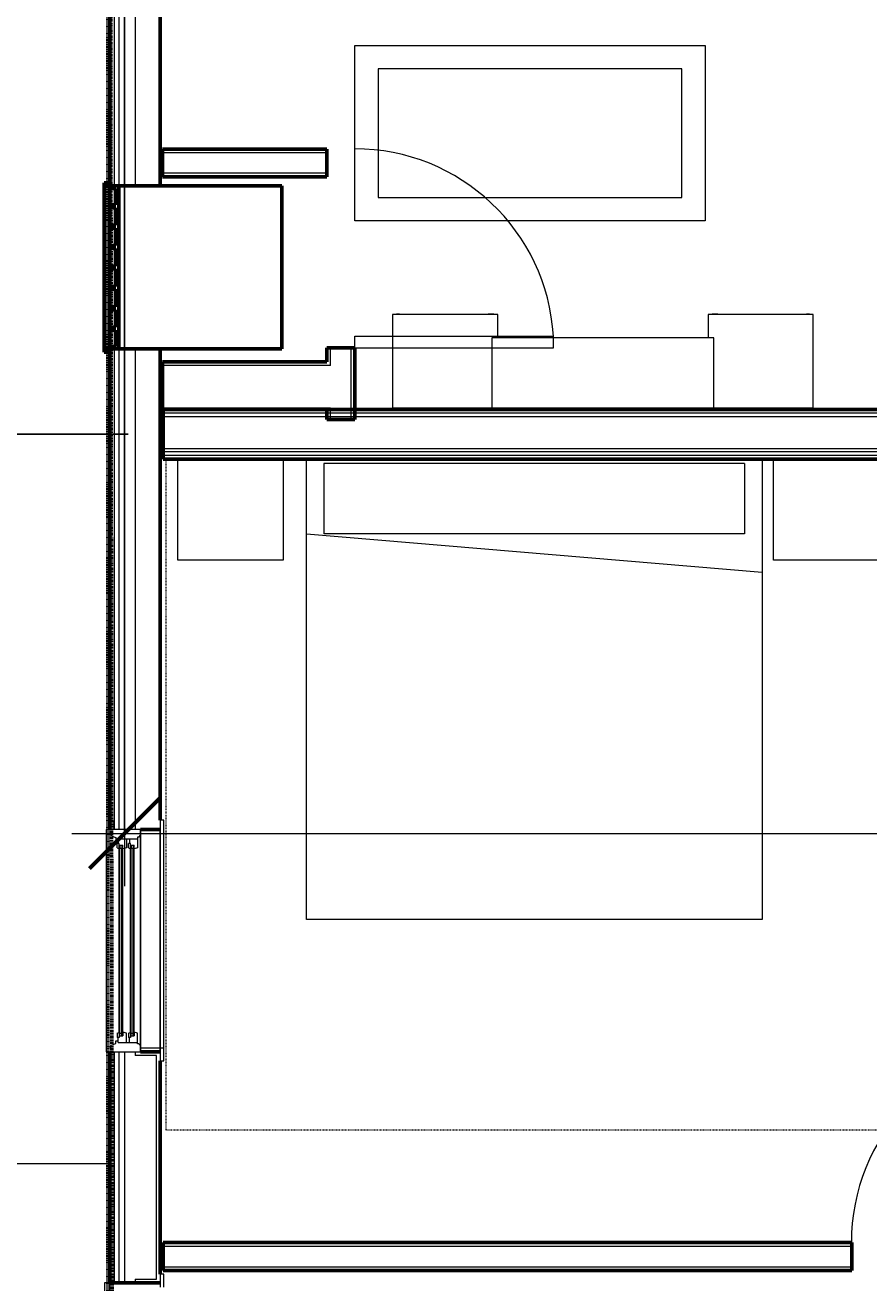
# Model space of a CAD drawing. Header units: inches. Extents: x -4266 to -1814, y 9706 to 12441.
# Drawn here: x -3846.3 to -3701.9, y 10203.5 to 10418.6 of the extents above; entities that cross this region are included whole.
import ezdxf

# ---------------------------------------------------------------- set-up
doc = ezdxf.new("R2010")
doc.units = ezdxf.units.IN
doc.header["$MEASUREMENT"] = 0
for name, pattern in [('Dash', [0.25, 0.125, -0.125]), ('Dash 1_16_', [0.125, 0.0625, -0.0625]), ('Double Dash 3_8_', [1, 0.375, -0.125, 0.125, -0.125, 0.125, -0.125])]:
    doc.linetypes.add(name, pattern=pattern)
for name, color, linetype, lineweight in [('A-ANNO-DIMS', 211, 'Continuous', 9), ('A-ANNO-DIMS-96', 211, 'Continuous', 9), ('A-DOOR-1', 7, 'Continuous', 9), ('A-DOOR-2', 50, 'Continuous', 20), ('A-DOOR-FRAM-1', 50, 'Continuous', 20), ('A-DOOR-FRAM-2', 7, 'Continuous', 9), ('A-FLOR-2', 10, 'Continuous', 13), ('A-GENM-3', 250, 'Continuous', 50), ('A-GLAZ-1', 7, 'Continuous', 9), ('A-GLAZ-2', 50, 'Continuous', 20), ('A-WALL', 113, 'Continuous', 13), ('A-WALL-3', 250, 'Continuous', 50), ('A-WALL-4', 10, 'Continuous', 13), ('C-PROP-LINE-1', 250, 'Double Dash 3_8_', 50), ('C-PROP-LINE-2', 91, 'Dash 1_16_', 50), ('I-FURN-1', 7, 'Continuous', 9), ('I-FURN-HDLN-1', 7, 'Dash', 9), ('I-WALL-3', 2, 'Continuous', 50)]:
    doc.layers.add(name, color=color, linetype=linetype, lineweight=lineweight)
doc.styles.add('Century Gothic', font='ufonts.com_century-gothic.ttf', dxfattribs={"height": 9})
doc.dimstyles.new('OD__1_16__Tol__', dxfattribs={"dimscale": 12, "dimtxt": 9.397514, "dimasz": 1, "dimexe": 0.75, "dimexo": 0.5, "dimgap": 0.125, "dimtad": 1, "dimdec": 4, "dimrnd": 0.0625, "dimzin": 3, "dimdsep": 46, "dimlunit": 4, "dimtxsty": 'Century Gothic', "dimblk1": 'OBLIQUE', "dimblk2": 'OBLIQUE', "dimsah": 1, "dimcen": 0.09, "dimdle": 0.75, "dimazin": 0, "dimtfac": 1, "dimtdec": 4, "dimtix": 1, "dimtmove": 0, "dimatfit": 3, "dimfxl": 1, "dimtvp": 1, "dimtfill": 1, "dimfrac": 2, "dimtolj": 1, "dimtzin": 0, "dimarcsym": 2})

# ---------------------------------------------------------------- blocks, each defined once
blk = doc.blocks.new('DIMBLOCK6-FLOOR PLAN - 1ST FLOOR')
at = {"layer": 'A-ANNO-DIMS-96'}
for p, q in [((-3829.32, 11540.99), (-3829.32, 10271.31)), ((-3829.32, 10280.31), (-3829.32, 11540.99)), ((-3338.72, 10282.79), (-3338.72, 10271.31)), ((-3338.72, 10280.31), (-3338.72, 10282.79)), ((-3838.32, 10280.31), (-3338.72, 10280.31))]:
    blk.add_line(p, q, dxfattribs=at)
at = {"layer": 'A-ANNO-DIMS-96', "lineweight": 50}
for p, q in [((-3829.32, 10280.31), (-3823.32, 10286.31)), ((-3338.72, 10280.31), (-3332.72, 10286.31)), ((-3829.32, 10280.31), (-3835.32, 10274.31)), ((-3338.72, 10280.31), (-3344.72, 10274.31))]:
    blk.add_line(p, q, dxfattribs=at)
at = {"layer": 'A-ANNO-DIMS-96', "color": 0, "char_height": 9, "attachment_point": 1, "line_spacing_factor": 0.984502, "style": 'Century Gothic', "bg_fill": 3, "box_fill_scale": 1.25, "bg_fill_color": 256, "bg_fill_true_color": 13158600, "bg_fill_transparency": 0}
for s, insert, width in [('40\' - 10 5/8"', (-3618.26, 10293.34), 82.1611), ('490.6', (-3599.76, 10275.58), 37.7691)]:
    blk.add_mtext(s, dxfattribs=dict(at, insert=insert, width=width))
blk = doc.blocks.new('_Oblique')
at = {"color": 0, "linetype": 'ByBlock', "lineweight": -2}
blk.add_line((-0.5, -0.5), (0.5, 0.5), dxfattribs=at)
blk = doc.blocks.new('DIMBLOCK12-FLOOR PLAN - 1ST FLOOR')
at = {"layer": 'A-ANNO-DIMS-96', "lineweight": 50}
for p, q in [((-4038.48, 10348.59), (-4044.48, 10354.59)), ((-4038.48, 10348.59), (-4032.48, 10342.59)), ((-4038.48, 10011.59), (-4044.48, 10017.59)), ((-4038.48, 10011.59), (-4032.48, 10005.59))]:
    blk.add_line(p, q, dxfattribs=at)
at = {"layer": 'A-ANNO-DIMS-96'}
for p, q in [((-3828.72, 10348.59), (-4047.48, 10348.59)), ((-4038.48, 10002.59), (-4038.48, 10348.59)), ((-4038.48, 10348.59), (-3828.72, 10348.59)), ((-3833.51, 10011.59), (-4047.48, 10011.59)), ((-4038.48, 10011.59), (-3833.51, 10011.59))]:
    blk.add_line(p, q, dxfattribs=at)
at = {"layer": 'A-ANNO-DIMS-96', "color": 0, "char_height": 9, "attachment_point": 1, "rotation": 90, "line_spacing_factor": 0.984502, "style": 'Century Gothic', "bg_fill": 3, "box_fill_scale": 1.25, "bg_fill_color": 256, "bg_fill_true_color": 13158600, "bg_fill_transparency": 0}
for s, insert, width in [('28\' - 1"', (-4051.52, 10160.85), 46.1821), ('337.0', (-4033.75, 10164.35), 37.7691)]:
    blk.add_mtext(s, dxfattribs=dict(at, insert=insert, width=width))
blk = doc.blocks.new('DIMBLOCK13-FLOOR PLAN - 1ST FLOOR')
at = {"layer": 'A-ANNO-DIMS-96', "lineweight": 50}
for p, q in [((-4038.48, 10550.19), (-4044.48, 10556.19)), ((-4038.48, 10550.19), (-4032.48, 10544.19)), ((-4038.48, 10348.59), (-4044.48, 10354.59)), ((-4038.48, 10348.59), (-4032.48, 10342.59))]:
    blk.add_line(p, q, dxfattribs=at)
at = {"layer": 'A-ANNO-DIMS-96'}
for p, q in [((-3828.72, 10550.19), (-4047.48, 10550.19)), ((-4038.48, 10348.59), (-4038.48, 10550.19)), ((-4038.48, 10550.19), (-3828.72, 10550.19)), ((-3828.72, 10348.59), (-4047.48, 10348.59)), ((-4038.48, 10348.59), (-3828.72, 10348.59))]:
    blk.add_line(p, q, dxfattribs=at)
at = {"layer": 'A-ANNO-DIMS-96', "color": 0, "char_height": 9, "attachment_point": 1, "rotation": 90, "line_spacing_factor": 0.984502, "style": 'Century Gothic', "bg_fill": 3, "box_fill_scale": 1.25, "bg_fill_color": 256, "bg_fill_true_color": 13158600, "bg_fill_transparency": 0}
for s, insert, width in [('16\' - 9 5/8"', (-4051.52, 10418.66), 73.7481), ('201.6', (-4033.75, 10433.65), 37.7691)]:
    blk.add_mtext(s, dxfattribs=dict(at, insert=insert, width=width))

msp = doc.modelspace()

# ---------------------------------------------------------------- linework, layer by layer
at = {"layer": 'A-DOOR-1'}
msp.add_arc((-3670.85443, 10210.3394), 34.06659, 93.365687, 180, dxfattribs=at)
at = {"layer": 'A-WALL'}
for p, q in [((-3504.67374, 10352.2144), (-3822.72374, 10352.2144)), ((-3504.67374, 10351.5894), (-3822.72374, 10351.5894)), ((-3499.17374, 10346.0894), (-3822.72374, 10346.0894)), ((-3498.67374, 10345.5894), (-3822.72374, 10345.5894)), ((-3497.54874, 10344.9644), (-3822.72374, 10344.9644))]:
    msp.add_line(p, q, dxfattribs=at)
at = {"layer": 'A-WALL-3'}
msp.add_line((-3704.85443, 10205.5894), (-3704.85443, 10210.3394), dxfattribs=at)
at = {"layer": 'I-WALL-3'}
for p, q in [((-3505.29874, 10352.8394), (-3822.72374, 10352.8394)), ((-3822.72374, 10352.8394), (-3822.72374, 10344.3394)), ((-3822.72374, 10344.3394), (-3497.54874, 10344.3394))]:
    msp.add_line(p, q, dxfattribs=at)

# ---------------------------------------------------------------- next in the draw order: dimensions: what is measured, and where the dimension line sits
at = {"layer": 'A-ANNO-DIMS'}
dim = msp.add_linear_dim(base=(-3338.72374, 10280.30762), p1=(-3829.32374, 11546.9894), p2=(-3338.72374, 10288.7929), dimstyle='OD__1_16__Tol__', override={"dimpost": '<>\\X', "dimfxl": 1350.461691}, dxfattribs=at)
dim.commit()
dim.dimension.update_dxf_attribs({"geometry": 'DIMBLOCK6-FLOOR PLAN - 1ST FLOOR', "text_midpoint": (-3584.02374, 10280.30762)})

# ---------------------------------------------------------------- next in the draw order: linework, layer by layer
at = {"layer": 'A-DOOR-1'}
msp.add_arc((-3789.92374, 10363.35996), 34.06659, 3.365687, 90, dxfattribs=at)
at = {"layer": 'A-DOOR-2'}
for p, q in [((-3789.92374, 10365.35996), (-3755.9159, 10365.35996)), ((-3789.92374, 10363.35996), (-3789.92374, 10365.35996)), ((-3755.9159, 10363.35996), (-3755.9159, 10365.35996)), ((-3789.92374, 10363.35996), (-3755.9159, 10363.35996))]:
    msp.add_line(p, q, dxfattribs=at)
at = {"layer": 'A-GENM-3'}
msp.add_line((-3802.38624, 10363.1894), (-3802.38624, 10391.0644), dxfattribs=at)
at = {"layer": 'A-WALL-3'}
for p, q in [((-3794.67374, 10392.60996), (-3794.67374, 10397.35996)), ((-3794.67374, 10363.35996), (-3794.67374, 10360.9644)), ((-3789.92374, 10363.35996), (-3794.67374, 10363.35996)), ((-3789.92374, 10351.10996), (-3789.92374, 10363.35996)), ((-3794.67374, 10352.8394), (-3794.67374, 10351.10996)), ((-3794.67374, 10351.10996), (-3789.92374, 10351.10996))]:
    msp.add_line(p, q, dxfattribs=at)
at = {"layer": 'A-WALL-4'}
for p, q in [((-3794.04874, 10360.3394), (-3794.04874, 10363.35996)), ((-3790.54874, 10351.10996), (-3790.54874, 10363.35996)), ((-3794.04874, 10360.3394), (-3794.67374, 10360.3394)), ((-3794.04874, 10353.0894), (-3794.67374, 10353.0894)), ((-3794.04874, 10352.8394), (-3794.67374, 10352.8394)), ((-3794.04874, 10352.8394), (-3794.04874, 10353.0894)), ((-3794.04874, 10353.0894), (-3794.04874, 10352.8394)), ((-3794.04874, 10351.10996), (-3794.04874, 10352.8394))]:
    msp.add_line(p, q, dxfattribs=at)
at = {"layer": 'I-FURN-1'}
for p, q in [((-3789.92374, 10415.09978), (-3729.92374, 10415.09978)), ((-3789.92374, 10385.09978), (-3789.92374, 10415.09978)), ((-3729.92374, 10415.09978), (-3729.92374, 10385.09978)), ((-3733.92374, 10411.09978), (-3785.92374, 10411.09978)), ((-3785.92374, 10411.09978), (-3785.92374, 10389.09978)), ((-3733.92374, 10389.09978), (-3733.92374, 10411.09978)), ((-3785.92374, 10389.09978), (-3733.92374, 10389.09978)), ((-3729.92374, 10385.09978), (-3789.92374, 10385.09978)), ((-3765.434, 10369.09978), (-3783.434, 10369.09978)), ((-3783.434, 10369.09978), (-3783.434, 10353.09978)), ((-3782.28439, 10369.13083), (-3782.7735, 10369.13083)), ((-3782.28439, 10369.09969), (-3782.28439, 10369.13083)), ((-3766.09691, 10369.13158), (-3767.09138, 10369.13158)), ((-3767.09138, 10369.13158), (-3767.09138, 10369.09969)), ((-3766.09691, 10369.09969), (-3766.09691, 10369.13158)), ((-3765.434, 10365.09978), (-3765.434, 10369.09978)), ((-3711.434, 10369.09978), (-3729.434, 10369.09978)), ((-3729.434, 10369.09978), (-3729.434, 10365.09978)), ((-3728.7711, 10369.13158), (-3728.7711, 10369.09969)), ((-3727.77663, 10369.13158), (-3728.7711, 10369.13158)), ((-3727.77663, 10369.09969), (-3727.77663, 10369.13158)), ((-3712.09451, 10369.13083), (-3712.58362, 10369.13083)), ((-3712.58362, 10369.13083), (-3712.58362, 10369.09969)), ((-3711.434, 10353.09978), (-3711.434, 10369.09978)), ((-3728.434, 10365.09978), (-3766.434, 10365.09978)), ((-3766.434, 10365.09978), (-3766.434, 10353.09978)), ((-3728.434, 10353.09978), (-3728.434, 10365.09978)), ((-3783.434, 10353.09978), (-3766.434, 10353.09978)), ((-3783.434, 10352.97478), (-3783.434, 10353.09978)), ((-3783.434, 10353.09978), (-3766.434, 10353.09978)), ((-3766.434, 10352.97478), (-3783.434, 10352.97478)), ((-3766.434, 10353.09978), (-3728.434, 10353.09978)), ((-3766.434, 10352.97478), (-3766.434, 10353.09978)), ((-3766.434, 10353.09978), (-3728.434, 10353.09978)), ((-3728.434, 10352.97478), (-3766.434, 10352.97478)), ((-3728.434, 10353.09978), (-3711.434, 10353.09978)), ((-3728.434, 10353.09978), (-3728.434, 10352.97478)), ((-3728.434, 10353.09978), (-3711.434, 10353.09978)), ((-3711.434, 10352.97478), (-3728.434, 10352.97478)), ((-3711.434, 10352.97478), (-3711.434, 10353.09978)), ((-3820.19874, 10327.0894), (-3820.19874, 10344.3394)), ((-3802.19874, 10344.3394), (-3802.19874, 10327.0894)), ((-3798.19874, 10265.5894), (-3798.19874, 10344.3394)), ((-3795.19874, 10343.5894), (-3795.19874, 10331.5894)), ((-3723.19874, 10343.5894), (-3795.19874, 10343.5894)), ((-3723.19874, 10343.5894), (-3723.19874, 10331.5894)), ((-3720.19874, 10344.3394), (-3720.19874, 10265.5894)), ((-3718.2669, 10327.0894), (-3718.2669, 10344.3394)), ((-3798.19874, 10331.5894), (-3720.19874, 10325.00978)), ((-3723.19874, 10331.5894), (-3795.19874, 10331.5894)), ((-3802.19874, 10327.0894), (-3820.19874, 10327.0894)), ((-3700.2669, 10327.0894), (-3718.2669, 10327.0894)), ((-3720.19874, 10265.5894), (-3798.19874, 10265.5894))]:
    msp.add_line(p, q, dxfattribs=at)

# ---------------------------------------------------------------- next in the draw order: dimensions: what is measured, and where the dimension line sits
at = {"layer": 'A-ANNO-DIMS'}
dim = msp.add_linear_dim(base=(-4038.48434, 10348.5894), p1=(-3827.51124, 10011.5894), p2=(-3822.72374, 10348.5894), angle=90, dimstyle='OD__1_16__Tol__', override={"dimpost": '<>\\X', "dimfxl": 337.034004}, dxfattribs=at)
dim.commit()
dim.dimension.update_dxf_attribs({"geometry": 'DIMBLOCK12-FLOOR PLAN - 1ST FLOOR', "text_midpoint": (-4038.48434, 10180.0894)})

# ---------------------------------------------------------------- next in the draw order: linework, layer by layer
at = {"layer": 'A-DOOR-FRAM-1'}
for p, q in [((-3832.72999, 10203.4519), (-3832.72999, 10167.3269)), ((-3831.82374, 10203.4519), (-3832.72999, 10203.4519)), ((-3831.07374, 10205.0769), (-3831.07374, 10203.4519)), ((-3826.51124, 10203.3269), (-3826.51124, 10203.4519))]:
    msp.add_line(p, q, dxfattribs=at)
at = {"layer": 'A-DOOR-FRAM-2'}
for p, q in [((-3823.19874, 10204.9519), (-3823.19874, 10202.7019)), ((-3822.57374, 10204.9519), (-3823.19874, 10204.9519)), ((-3822.57374, 10202.7019), (-3822.57374, 10204.9519))]:
    msp.add_line(p, q, dxfattribs=at)
at = {"layer": 'A-FLOR-2'}
msp.add_line((-3831.82374, 10223.7894), (-3882.80379, 10223.7894), dxfattribs=at)
at = {"layer": 'A-GLAZ-1'}
for p, q in [((-3826.57374, 10280.95111), (-3826.57374, 10243.05268)), ((-3823.19874, 10280.95111), (-3826.57374, 10280.95111)), ((-3823.19874, 10282.57611), (-3823.19874, 10241.42768)), ((-3822.57374, 10282.57611), (-3823.19874, 10282.57611)), ((-3823.19874, 10243.05268), (-3823.19874, 10280.95111)), ((-3822.57374, 10241.42768), (-3822.57374, 10282.57611)), ((-3826.57374, 10280.32611), (-3823.19874, 10280.32611)), ((-3823.19874, 10280.32611), (-3822.57374, 10280.32611)), ((-3830.26124, 10246.30268), (-3830.26124, 10277.70111)), ((-3830.13624, 10278.29486), (-3830.13624, 10277.70111)), ((-3830.13624, 10277.82611), (-3829.76124, 10277.82611)), ((-3830.13624, 10246.30268), (-3830.13624, 10277.70111)), ((-3829.76124, 10278.29486), (-3829.76124, 10277.70111)), ((-3829.76124, 10246.30268), (-3829.76124, 10277.70111)), ((-3829.63624, 10246.30268), (-3829.63624, 10277.70111)), ((-3828.32374, 10246.30268), (-3828.32374, 10277.70111)), ((-3828.19874, 10278.29486), (-3828.19874, 10277.70111)), ((-3828.19874, 10277.82611), (-3827.82374, 10277.82611)), ((-3828.19874, 10246.30268), (-3828.19874, 10277.70111)), ((-3827.82374, 10278.29486), (-3827.82374, 10277.70111)), ((-3827.82374, 10246.30268), (-3827.82374, 10277.70111)), ((-3827.69874, 10246.30268), (-3827.69874, 10277.70111)), ((-3830.13624, 10245.70893), (-3830.13624, 10246.30268)), ((-3829.76124, 10245.70893), (-3829.76124, 10246.30268)), ((-3828.19874, 10245.70893), (-3828.19874, 10246.30268)), ((-3827.82374, 10245.70893), (-3827.82374, 10246.30268)), ((-3830.13624, 10246.17768), (-3829.76124, 10246.17768)), ((-3828.19874, 10246.17768), (-3827.82374, 10246.17768)), ((-3826.57374, 10243.67768), (-3823.19874, 10243.67768)), ((-3826.57374, 10243.05268), (-3823.19874, 10243.05268)), ((-3823.19874, 10243.67768), (-3822.57374, 10243.67768)), ((-3823.19874, 10241.42768), (-3822.57374, 10241.42768))]:
    msp.add_line(p, q, dxfattribs=at)
at = {"layer": 'A-GLAZ-2'}
for p, q in [((-3832.44874, 10281.01361), (-3832.44874, 10242.99018)), ((-3826.57374, 10281.01361), (-3832.44874, 10281.01361)), ((-3831.07374, 10281.01361), (-3831.07374, 10282.51361)), ((-3826.57374, 10242.99018), (-3826.57374, 10281.01361)), ((-3832.44874, 10280.20111), (-3831.63624, 10280.20111)), ((-3831.63624, 10280.20111), (-3831.63624, 10279.92643)), ((-3831.63624, 10279.92643), (-3830.82374, 10279.60736)), ((-3830.82374, 10279.60736), (-3830.82374, 10279.13861)), ((-3830.82374, 10279.13861), (-3830.38624, 10279.13861)), ((-3830.60499, 10277.85736), (-3830.60499, 10278.57611)), ((-3830.26124, 10278.57611), (-3830.60499, 10278.57611)), ((-3830.38624, 10279.41986), (-3830.38624, 10278.57611)), ((-3830.38624, 10279.41986), (-3827.07374, 10279.41986)), ((-3830.26124, 10277.70424), (-3830.26124, 10278.57611)), ((-3829.01124, 10279.41986), (-3829.01124, 10277.85736)), ((-3828.66749, 10277.85736), (-3828.66749, 10278.57611)), ((-3828.32374, 10278.57611), (-3828.66749, 10278.57611)), ((-3828.44874, 10279.41986), (-3828.44874, 10278.57611)), ((-3828.32374, 10277.70424), (-3828.32374, 10278.57611)), ((-3826.8539, 10279.66986), (-3827.07374, 10279.66986)), ((-3827.07374, 10279.66986), (-3827.07374, 10277.85736)), ((-3826.8539, 10279.66986), (-3826.57374, 10280.00375)), ((-3830.60499, 10277.85736), (-3830.26124, 10277.70424)), ((-3830.26124, 10278.29486), (-3829.63624, 10278.29486)), ((-3829.63624, 10277.70111), (-3829.63624, 10278.29486)), ((-3829.01124, 10277.85736), (-3829.63624, 10277.70111)), ((-3828.66749, 10277.85736), (-3828.32374, 10277.70424)), ((-3828.32374, 10278.29486), (-3827.69874, 10278.29486)), ((-3827.69874, 10277.70111), (-3827.69874, 10278.29486)), ((-3827.07374, 10277.85736), (-3827.69874, 10277.70111)), ((-3830.60499, 10246.14643), (-3830.26124, 10246.29955)), ((-3830.26124, 10246.29955), (-3830.26124, 10245.42768)), ((-3829.63624, 10246.30268), (-3829.63624, 10245.70893)), ((-3829.01124, 10246.14643), (-3829.63624, 10246.30268)), ((-3828.66749, 10246.14643), (-3828.32374, 10246.29955)), ((-3828.32374, 10246.29955), (-3828.32374, 10245.42768)), ((-3827.69874, 10246.30268), (-3827.69874, 10245.70893)), ((-3827.07374, 10246.14643), (-3827.69874, 10246.30268)), ((-3831.63624, 10244.07736), (-3830.82374, 10244.39643)), ((-3830.82374, 10244.86518), (-3830.38624, 10244.86518)), ((-3830.82374, 10244.39643), (-3830.82374, 10244.86518)), ((-3830.60499, 10246.14643), (-3830.60499, 10245.42768)), ((-3830.26124, 10245.42768), (-3830.60499, 10245.42768)), ((-3830.38624, 10244.58393), (-3830.38624, 10245.42768)), ((-3830.38624, 10244.58393), (-3827.07374, 10244.58393)), ((-3830.26124, 10245.70893), (-3829.63624, 10245.70893)), ((-3829.01124, 10244.58393), (-3829.01124, 10246.14643)), ((-3828.66749, 10246.14643), (-3828.66749, 10245.42768)), ((-3828.32374, 10245.42768), (-3828.66749, 10245.42768)), ((-3828.44874, 10244.58393), (-3828.44874, 10245.42768)), ((-3828.32374, 10245.70893), (-3827.69874, 10245.70893)), ((-3827.07374, 10244.33393), (-3827.07374, 10246.14643)), ((-3826.8539, 10244.33393), (-3827.07374, 10244.33393)), ((-3826.8539, 10244.33393), (-3826.57374, 10244.00005)), ((-3832.44874, 10243.80268), (-3831.63624, 10243.80268)), ((-3832.44874, 10242.99018), (-3826.57374, 10242.99018)), ((-3831.63624, 10243.80268), (-3831.63624, 10244.07736)), ((-3831.07374, 10242.99018), (-3831.07374, 10241.49018))]:
    msp.add_line(p, q, dxfattribs=at)
at = {"layer": 'A-WALL-3'}
for p, q in [((-3826.57374, 10281.01361), (-3823.19874, 10281.01361)), ((-3831.82374, 10242.99018), (-3831.82374, 10203.4519)), ((-3823.19874, 10242.99018), (-3826.57374, 10242.99018)), ((-3823.19874, 10204.9519), (-3823.19874, 10241.42768)), ((-3704.85443, 10210.3394), (-3822.72374, 10210.3394)), ((-3822.72374, 10210.3394), (-3822.72374, 10205.5894)), ((-3822.72374, 10205.5894), (-3704.85443, 10205.5894)), ((-3831.82374, 10203.4519), (-3823.19874, 10203.4519))]:
    msp.add_line(p, q, dxfattribs=at)
at = {"layer": 'A-WALL-4'}
for p, q in [((-3831.07374, 10242.99018), (-3831.07374, 10203.4519)), ((-3830.32374, 10242.99018), (-3830.32374, 10203.4519)), ((-3829.32374, 10242.99018), (-3829.32374, 10203.4519)), ((-3827.51124, 10242.99018), (-3827.51124, 10242.36518)), ((-3823.82374, 10242.36518), (-3827.51124, 10242.36518)), ((-3823.82374, 10204.0769), (-3823.82374, 10242.36518)), ((-3822.72374, 10209.7144), (-3704.85443, 10209.7144)), ((-3822.72374, 10206.2144), (-3704.85443, 10206.2144)), ((-3831.82374, 10167.3269), (-3831.82374, 10203.4519)), ((-3827.51124, 10204.0769), (-3827.51124, 10203.4519)), ((-3827.51124, 10204.0769), (-3823.82374, 10204.0769))]:
    msp.add_line(p, q, dxfattribs=at)
at = {"layer": 'I-FURN-HDLN-1'}
msp.add_line((-3684.19874, 10229.5894), (-3822.19874, 10229.5894), dxfattribs=at)

# ---------------------------------------------------------------- next in the draw order: dimensions: what is measured, and where the dimension line sits
at = {"layer": 'A-ANNO-DIMS'}
dim = msp.add_linear_dim(base=(-4038.48434, 10550.1894), p1=(-3822.72374, 10348.5894), p2=(-3822.72374, 10550.1894), angle=90, dimstyle='OD__1_16__Tol__', override={"dimpost": '<>\\X', "dimfxl": 201.6}, dxfattribs=at)
dim.commit()
dim.dimension.update_dxf_attribs({"geometry": 'DIMBLOCK13-FLOOR PLAN - 1ST FLOOR', "text_midpoint": (-4038.48434, 10449.3894)})

# ---------------------------------------------------------------- next in the draw order: linework, layer by layer
at = {"layer": 'A-GENM-3'}
for p, q in [((-3832.82374, 10391.6269), (-3832.82374, 10391.0644)), ((-3831.82374, 10391.6269), (-3832.82374, 10391.6269)), ((-3832.82374, 10391.0644), (-3832.82374, 10363.1894)), ((-3831.82374, 10391.0644), (-3832.82374, 10391.0644)), ((-3832.82374, 10391.0644), (-3831.82374, 10391.0644)), ((-3831.82374, 10391.0644), (-3831.82374, 10391.6269)), ((-3831.82374, 10363.1894), (-3831.82374, 10391.0644)), ((-3802.38624, 10391.0644), (-3831.82374, 10391.0644)), ((-3831.82374, 10391.0644), (-3831.82374, 10390.6269)), ((-3831.82374, 10390.6269), (-3830.82374, 10390.6269)), ((-3830.82374, 10390.6269), (-3830.82374, 10387.83002)), ((-3830.82374, 10387.83002), (-3831.82374, 10387.83002)), ((-3831.82374, 10387.83002), (-3831.82374, 10387.33002)), ((-3831.82374, 10387.33002), (-3830.82374, 10387.33002)), ((-3830.82374, 10387.33002), (-3830.82374, 10384.34565)), ((-3830.82374, 10384.34565), (-3831.82374, 10384.34565)), ((-3831.82374, 10384.34565), (-3831.82374, 10383.84565)), ((-3831.82374, 10383.84565), (-3830.82374, 10383.84565)), ((-3830.82374, 10383.84565), (-3830.82374, 10380.86127)), ((-3830.82374, 10380.86127), (-3831.82374, 10380.86127)), ((-3831.82374, 10380.86127), (-3831.82374, 10380.36127)), ((-3831.82374, 10380.36127), (-3830.82374, 10380.36127)), ((-3830.82374, 10380.36127), (-3830.82374, 10377.3769)), ((-3830.82374, 10377.3769), (-3831.82374, 10377.3769)), ((-3831.82374, 10377.3769), (-3831.82374, 10376.8769)), ((-3831.82374, 10376.8769), (-3830.82374, 10376.8769)), ((-3830.82374, 10376.8769), (-3830.82374, 10373.89252)), ((-3830.82374, 10373.89252), (-3831.82374, 10373.89252)), ((-3831.82374, 10373.89252), (-3831.82374, 10373.39252)), ((-3831.82374, 10373.39252), (-3830.82374, 10373.39252)), ((-3830.82374, 10373.39252), (-3830.82374, 10370.40815)), ((-3830.82374, 10370.40815), (-3831.82374, 10370.40815)), ((-3831.82374, 10370.40815), (-3831.82374, 10369.90815)), ((-3831.82374, 10369.90815), (-3830.82374, 10369.90815)), ((-3830.82374, 10369.90815), (-3830.82374, 10366.92377)), ((-3830.82374, 10366.92377), (-3831.82374, 10366.92377)), ((-3831.82374, 10366.92377), (-3831.82374, 10366.42377)), ((-3831.82374, 10366.42377), (-3830.82374, 10366.42377)), ((-3830.82374, 10366.42377), (-3830.82374, 10363.6269)), ((-3832.82374, 10363.1894), (-3831.82374, 10363.1894)), ((-3832.82374, 10363.1894), (-3832.82374, 10362.6269)), ((-3831.82374, 10363.1894), (-3832.82374, 10363.1894)), ((-3832.82374, 10362.6269), (-3831.82374, 10362.6269)), ((-3830.82374, 10363.6269), (-3831.82374, 10363.6269)), ((-3831.82374, 10363.6269), (-3831.82374, 10363.1894)), ((-3831.82374, 10362.6269), (-3831.82374, 10363.1894)), ((-3831.82374, 10363.1894), (-3802.38624, 10363.1894))]:
    msp.add_line(p, q, dxfattribs=at)
at = {"layer": 'A-WALL-3'}
for p, q in [((-3831.82374, 10434.99018), (-3831.82374, 10281.01361)), ((-3823.19874, 10391.0644), (-3823.19874, 10433.42768)), ((-3794.67374, 10397.35996), (-3822.82374, 10397.35996)), ((-3822.82374, 10397.35996), (-3822.82374, 10392.60996)), ((-3822.82374, 10392.60996), (-3794.67374, 10392.60996)), ((-3830.32374, 10363.1894), (-3830.32374, 10391.0644)), ((-3830.32374, 10391.0644), (-3823.19874, 10391.0644)), ((-3823.19874, 10363.1894), (-3830.32374, 10363.1894)), ((-3823.19874, 10282.57611), (-3823.19874, 10363.1894)), ((-3794.67374, 10360.9644), (-3822.82374, 10360.9644)), ((-3822.82374, 10360.9644), (-3822.82374, 10352.8394)), ((-3822.82374, 10352.8394), (-3794.67374, 10352.8394))]:
    msp.add_line(p, q, dxfattribs=at)
at = {"layer": 'A-WALL-4'}
for p, q in [((-3831.07374, 10434.99018), (-3831.07374, 10281.01361)), ((-3830.32374, 10434.99018), (-3830.32374, 10391.0644)), ((-3829.32374, 10434.99018), (-3829.32374, 10391.0644)), ((-3827.51124, 10434.99018), (-3827.51124, 10391.0644)), ((-3794.67374, 10396.73496), (-3822.82374, 10396.73496)), ((-3794.67374, 10393.23496), (-3822.82374, 10393.23496)), ((-3830.32374, 10363.1894), (-3830.32374, 10281.01361)), ((-3829.32374, 10363.1894), (-3829.32374, 10281.01361)), ((-3827.51124, 10363.1894), (-3827.51124, 10281.01361)), ((-3794.67374, 10360.3394), (-3822.82374, 10360.3394)), ((-3794.67374, 10353.0894), (-3822.82374, 10353.0894))]:
    msp.add_line(p, q, dxfattribs=at)
at = {"layer": 'C-PROP-LINE-1'}
msp.add_line((-3833.41046, 12088.68951), (-3830.99429, 9768.08086), dxfattribs=at)
at = {"layer": 'C-PROP-LINE-2'}
msp.add_line((-3832.16202, 10010.0894), (-3832.16202, 12088.5894), dxfattribs=at)
at = {"layer": 'I-FURN-HDLN-1'}
msp.add_line((-3822.19874, 10229.5894), (-3822.19874, 10344.3394), dxfattribs=at)

doc.saveas('drawing.dxf')
